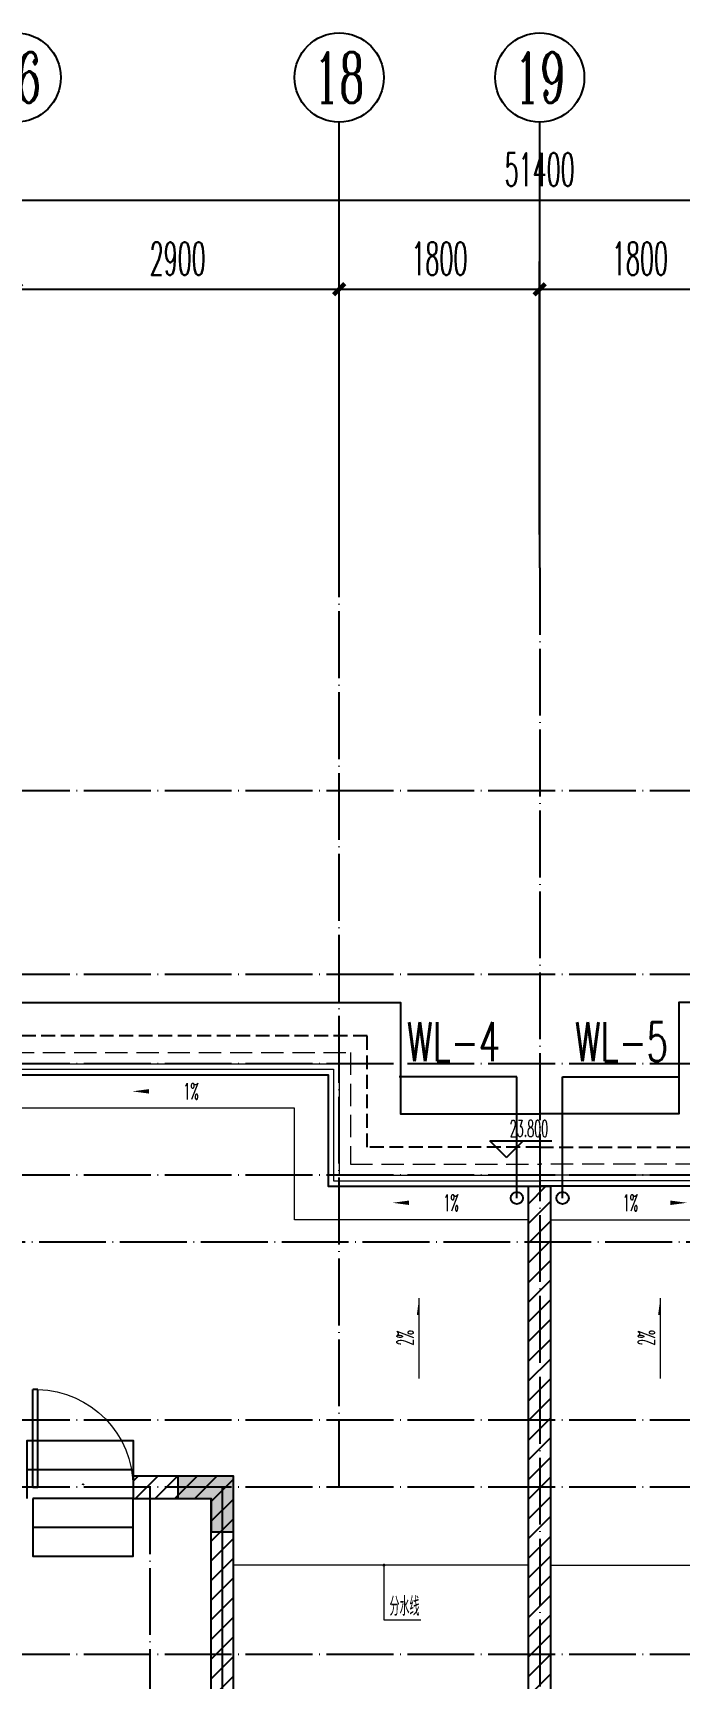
# Model space of a CAD drawing. Extents: x 27938 to 1507990, y 110129 to 923079.
# Drawn here: x 848367 to 854168, y 288797 to 303560 of the extents above; entities that cross this region are included whole.
import ezdxf
from ezdxf.enums import TextEntityAlignment as Align

# ---------------------------------------------------------------- set-up
doc = ezdxf.new("R2010")
doc.units = 0
doc.header["$LTSCALE"] = 1000
doc.header["$MEASUREMENT"] = 0
for name, pattern in [('#P_--_20B1_001_t3$0$DASH', [0.35, 0.25, -0.1]), ('DASH', [0.35, 0.25, -0.1]), ('DOTE', [2.42, 2, -0.2, 0.02, -0.2])]:
    doc.linetypes.add(name, pattern=pattern)
for name, color, linetype in [('----建筑底图', 8, 'Continuous'), ('AXIS', 3, 'Continuous'), ('AXIS_TEXT', 7, 'Continuous'), ('COLU', 7, 'Continuous'), ('DIM_ELEV', 3, 'Continuous'), ('DIM_污水', 2, 'Continuous'), ('DOTE', 1, 'Continuous'), ('PUB_HATCH', 8, 'Continuous'), ('ROOF', 4, 'Continuous'), ('S-砼墙填充', 251, 'Continuous'), ('STAIR', 2, 'Continuous'), ('VPIPE-污水', 2, 'W'), ('WALL', 9, 'Continuous'), ('WINDOW', 4, 'Continuous'), ('WINDOW_TEXT', 7, 'Continuous'), ('看线', 251, 'Continuous')]:
    doc.layers.add(name, color=color, linetype=linetype)
for name, color, linetype, lineweight in [('平面-排水沟', 86, 'Continuous', 15), ('平面-栏杆', 135, 'Continuous', 15), ('平面-看线', 45, 'Continuous', 15)]:
    doc.layers.add(name, color=color, linetype=linetype, lineweight=lineweight)
doc.styles.add('_TCH_AXIS', font='COMPLEX', dxfattribs={"bigfont": 'GBCBIG'})
doc.styles.add('_TCH_DIM', font='SIMPLEX.shx', dxfattribs={"width": 0.7, "bigfont": 'GBCBIG.shx'})
doc.styles.add('_TCH_DIM_T3', font='SIMPLEX.shx', dxfattribs={"width": 0.494118, "bigfont": 'GBCBIG.shx'})
doc.styles.add('_TCH_WINDOW', font='SIMPLEX.shx', dxfattribs={"width": 0.7, "height": 3.5, "bigfont": 'GBCBIG.shx'})
doc.styles.add('_TWT_SERIAL', font='SIMPLEX', dxfattribs={"width": 0.8, "height": 3.5, "bigfont": 'HZTXT'})
doc.styles.add('COMPLEX', font='COMPLEX')
doc.styles.add('DIM_FONT_T3', font='SIMPLEX', dxfattribs={"width": 0.705882, "bigfont": 'GBCBIG'})
doc.styles.get("Standard").update_dxf_attribs({"font": 'gbenor.shx', "bigfont": 'gbcbig.shx'})
doc.linetypes.add('W', pattern='A,3,-0.2,["W",Standard,S=0.25,R=0,X=-0.1,Y=-0.115],-0.2', length=3.4)
doc.dimstyles.new('_TCH_ARCH&&100', dxfattribs={"dimtxt": 297.5, "dimasz": 100, "dimexe": 250, "dimexo": 300, "dimgap": 126.25, "dimtad": 1, "dimdec": 0, "dimzin": 0, "dimdsep": 46, "dimtxsty": '_TCH_DIM_T3', "dimblk": 'ARCHTICK', "dimcen": 0.09, "dimclrt": 4, "dimazin": 2, "dimtfac": 1, "dimtdec": 0, "dimtix": 1, "dimtmove": 2, "dimatfit": 3, "dimfxl": 100, "dimtolj": 1, "dimtzin": 0, "dimarcsym": 0})
pattern_1 = [(45, (0, 89.76), (-88.38838, 88.38838), [])]

# ---------------------------------------------------------------- blocks, each defined once
blk = doc.blocks.new('GDGDGRD')
at = {"layer": 'S-砼墙填充'}
h = blk.add_hatch(color=256, dxfattribs=at)
h.dxf.hatch_style = 1
h.paths.add_polyline_path([(442367, 293015), (442367, 292815), (442667, 292815), (442667, 292515), (442867, 292515), (442867, 293015)])
at = {"layer": 'COLU', "color": 6}
blk.add_lwpolyline([(442367, 293015), (442367, 292815), (442667, 292815), (442667, 292515), (442867, 292515), (442867, 293015)], close=True, dxfattribs=at)
blk = doc.blocks.new('_ArchTick')
at = {"color": 0, "linetype": 'ByBlock', "const_width": 0.4}
blk.add_lwpolyline([(-0.5, -0.5), (0.5, 0.5)], dxfattribs=at)
blk = doc.blocks.new('*D1199')
at = {"layer": 'AXIS', "color": 0, "lineweight": -2}
for p, q in [((13602, -14350), (13602, -11100)), ((65002, -14350), (65002, -11100)), ((13602, -11350), (65002, -11350))]:
    blk.add_line(p, q, dxfattribs=at)
at = {"layer": 'Defpoints', "color": 0}
for p in [(65002, -11350), (13602, -14650), (65002, -14650)]:
    blk.add_point(p, dxfattribs=at)
at = {"layer": 'AXIS', "color": 0, "lineweight": -2, "xscale": 100, "yscale": 100, "zscale": 100, "rotation": 180}
blk.add_blockref('_ArchTick', (13602, -11350), dxfattribs=at)
at = {"layer": 'AXIS', "color": 0, "lineweight": -2, "xscale": 100, "yscale": 100, "zscale": 100}
blk.add_blockref('_ArchTick', (65002, -11350), dxfattribs=at)
at = {"layer": 'AXIS', "color": 4, "insert": (39302, -11075), "char_height": 297.5, "attachment_point": 5, "style": '_TCH_DIM_T3'}
blk.add_mtext('\\A1;51400', dxfattribs=at)
blk = doc.blocks.new('*D1210')
at = {"layer": 'AXIS', "color": 0, "lineweight": -2}
for p, q in [((34602, -14350), (34602, -11900)), ((37502, -14350), (37502, -11900)), ((34602, -12150), (37502, -12150))]:
    blk.add_line(p, q, dxfattribs=at)
at = {"layer": 'Defpoints', "color": 0}
for p in [(37502, -12150), (34602, -14650), (37502, -14650)]:
    blk.add_point(p, dxfattribs=at)
at = {"layer": 'AXIS', "color": 0, "lineweight": -2, "xscale": 100, "yscale": 100, "zscale": 100, "rotation": 180}
blk.add_blockref('_ArchTick', (34602, -12150), dxfattribs=at)
at = {"layer": 'AXIS', "color": 0, "lineweight": -2, "xscale": 100, "yscale": 100, "zscale": 100}
blk.add_blockref('_ArchTick', (37502, -12150), dxfattribs=at)
at = {"layer": 'AXIS', "color": 4, "insert": (36052, -11875), "char_height": 297.5, "attachment_point": 5, "style": '_TCH_DIM_T3'}
blk.add_mtext('\\A1;2900', dxfattribs=at)
blk = doc.blocks.new('*D1211')
at = {"layer": 'AXIS', "color": 0, "lineweight": -2}
for p, q in [((37502, -14350), (37502, -11900)), ((39302, -14350), (39302, -11900)), ((37502, -12150), (39302, -12150))]:
    blk.add_line(p, q, dxfattribs=at)
at = {"layer": 'Defpoints', "color": 0}
for p in [(39302, -12150), (37502, -14650), (39302, -14650)]:
    blk.add_point(p, dxfattribs=at)
at = {"layer": 'AXIS', "color": 0, "lineweight": -2, "xscale": 100, "yscale": 100, "zscale": 100, "rotation": 180}
blk.add_blockref('_ArchTick', (37502, -12150), dxfattribs=at)
at = {"layer": 'AXIS', "color": 0, "lineweight": -2, "xscale": 100, "yscale": 100, "zscale": 100}
blk.add_blockref('_ArchTick', (39302, -12150), dxfattribs=at)
at = {"layer": 'AXIS', "color": 4, "insert": (38402, -11875), "char_height": 297.5, "attachment_point": 5, "style": '_TCH_DIM_T3'}
blk.add_mtext('\\A1;1800', dxfattribs=at)
blk = doc.blocks.new('_AXISO')
at = {"color": 0}
blk.add_circle((0, 0), 0.5, dxfattribs=at)
at = {"layer": 'AXIS_TEXT', "color": 0, "style": 'COMPLEX', "width": 1.041667}
blk.add_attdef('A', text='', height=0.56, dxfattribs=at).set_placement((-0.25, -0.28), (0.25, -0.28), align=Align.FIT)
blk = doc.blocks.new('*D1223')
at = {"layer": 'AXIS', "color": 0, "lineweight": -2}
for p, q in [((39302, -14350), (39302, -11900)), ((41102, -14350), (41102, -11900)), ((39302, -12150), (41102, -12150))]:
    blk.add_line(p, q, dxfattribs=at)
at = {"layer": 'Defpoints', "color": 0}
for p in [(41102, -12150), (39302, -14650), (41102, -14650)]:
    blk.add_point(p, dxfattribs=at)
at = {"layer": 'AXIS', "color": 0, "lineweight": -2, "xscale": 100, "yscale": 100, "zscale": 100, "rotation": 180}
blk.add_blockref('_ArchTick', (39302, -12150), dxfattribs=at)
at = {"layer": 'AXIS', "color": 0, "lineweight": -2, "xscale": 100, "yscale": 100, "zscale": 100}
blk.add_blockref('_ArchTick', (41102, -12150), dxfattribs=at)
at = {"layer": 'AXIS', "color": 4, "insert": (40202, -11875), "char_height": 297.5, "attachment_point": 5, "style": '_TCH_DIM_T3'}
blk.add_mtext('\\A1;1800', dxfattribs=at)
blk = doc.blocks.new('$DorLib2D$00000001')
at = {"color": 0}
for p, q in [((0.45, 0.975), (0.5, 0.975)), ((0.45, 0), (0.45, 0.975)), ((0.5, 0), (0.5, 0.975)), ((0.5, 0), (0.45, 0))]:
    blk.add_line(p, q, dxfattribs=at)
at = {"color": 0, "lineweight": 13}
blk.add_arc((0.475, 0), 0.975, 91.4693, 180, dxfattribs=at)
blk = doc.blocks.new('A$C1B43746D')
at = {"layer": 'PUB_HATCH'}
h = blk.add_hatch(dxfattribs=at)
h.set_pattern_fill('普通砖', color=256, scale=50, style=0)
h.set_pattern_definition(pattern_1)
h.paths.add_polyline_path([(39402.5, -27899.8), (39402.5, -20199.8), (39202.5, -20199.8), (39202.5, -27899.8)])
h = blk.add_hatch(dxfattribs=at)
h.set_pattern_fill('普通砖', color=256, scale=50, style=0)
h.set_pattern_definition(pattern_1)
h.paths.add_polyline_path([(36552.5, -22799.8), (35652.5, -22799.8), (35652.5, -22999.8), (36352.5, -22999.8)])
h = blk.add_hatch(dxfattribs=at)
h.set_pattern_fill('普通砖', color=256, scale=50, style=0)
h.set_pattern_definition(pattern_1)
h.paths.add_polyline_path([(36452.5, -27366.5), (36552.5, -27299.8), (36552.5, -22799.8), (36352.5, -22999.8), (36352.5, -27299.8)])
at = {"layer": '平面-排水沟'}
for points in [[(38219.4, -21203.6), (38219.4, -21353.6), (38199.4, -21353.6)], [(40385.6, -21203.6), (40385.6, -21353.6), (40365.6, -21353.6)]]:
    blk.add_hatch(color=8, dxfattribs=at).paths.add_polyline_path(points)
at = {"layer": 'AXIS', "color": 8}
for p, q in [((37502.5, -14649.8), (37502.5, -10649.8)), ((39302.5, -14649.8), (39302.5, -10649.8))]:
    blk.add_line(p, q, dxfattribs=at)
at = {"layer": 'DIM_ELEV', "color": 8}
for p, q in [((39004, -19940.7), (38854, -19790.7)), ((38854, -19790.7), (39411.6, -19790.7)), ((39004, -19940.7), (39154, -19790.7))]:
    blk.add_line(p, q, dxfattribs=at)
at = {"layer": 'DOTE', "color": 169, "linetype": 'DOTE', "ltscale": 0.3}
for p, q in [((37502.5, -22899.8), (37502.5, -14649.8)), ((39302.5, -14649.8), (39302.5, -31199.8)), ((66302.5, -16649.8), (12302.5, -16649.8)), ((66302.5, -18299.8), (12302.5, -18299.8)), ((66302.5, -19099.8), (12302.5, -19099.8)), ((66302.5, -20099.8), (12302.5, -20099.8)), ((12302.5, -20699.5), (66302.5, -20699.5)), ((66302.5, -22299.8), (12302.5, -22299.8)), ((66302.5, -22899.8), (12302.5, -22899.8)), ((35802.5, -22899.8), (35802.5, -31199.8)), ((66302.5, -24399.8), (12302.5, -24399.8))]:
    blk.add_line(p, q, dxfattribs=at)
at = {"layer": 'DOTE', "color": 169, "ltscale": 0.2}
blk.add_line((36452.5, -22899.8), (36452.5, -27399.8), dxfattribs=at)
at = {"layer": 'ROOF', "color": 8, "ltscale": 0.8}
for points in [[(31202.5, -18549.8), (38052.5, -18549.8), (38052.5, -19549.8), (39302.5, -19549.8)], [(47402.5, -18549.8), (40552.5, -18549.8), (40552.5, -19549.8), (39302.5, -19549.8)], [(31202.5, -19199.8), (37402.5, -19199.8), (37402.5, -20199.8), (39302.5, -20199.8)], [(47402.5, -19199.8), (41202.5, -19199.8), (41202.5, -20199.8), (39302.5, -20199.8)]]:
    blk.add_lwpolyline(points, dxfattribs=at)
at = {"layer": 'STAIR', "color": 8}
blk.add_line((35652.5, -22999.8), (34752.5, -22999.8), dxfattribs=at)
for points in [[(34702.5, -22739.8), (34702.5, -22479.8), (35652.5, -22479.8), (35652.5, -22739.8)], [(34702.5, -22999.8), (34702.5, -22739.8), (35652.5, -22739.8), (35652.5, -22999.8)], [(34752.5, -22999.8), (34752.5, -23259.8), (35652.5, -23259.8), (35652.5, -22999.8)], [(34752.5, -23259.8), (34752.5, -23519.8), (35652.5, -23519.8), (35652.5, -23259.8)]]:
    blk.add_lwpolyline(points, dxfattribs=at)
at = {"layer": 'WALL', "color": 8}
for p, q in [((39202.5, -27899.8), (39202.5, -20199.8)), ((39202.5, -20199.8), (39402.5, -20199.8)), ((39402.5, -27899.8), (39402.5, -20199.8)), ((36552.5, -22799.8), (35652.5, -22799.8)), ((35652.5, -22799.8), (35652.5, -22999.8)), ((36552.5, -27299.8), (36552.5, -22799.8)), ((35652.5, -22999.8), (36352.5, -22999.8)), ((36352.5, -27299.8), (36352.5, -22999.8))]:
    blk.add_line(p, q, dxfattribs=at)
at = {"layer": '平面-排水沟', "color": 8}
for p, q in [((39202.5, -23599.8), (36552.5, -23599.8)), ((37904, -23599.8), (37904, -24089.1)), ((39402.5, -23599.8), (42052.5, -23599.8)), ((37904, -24089.1), (38234.1, -24089.1))]:
    blk.add_line(p, q, dxfattribs=at)
for points in [[(36053.4, -19347.7, 0, 0, 0), (35645.6, -19347.7, 0, 40, 0), (35795.6, -19347.7, 0, 0, 0)], [(38388.4, -20347.6, 0, 0, 0), (37980.5, -20347.6, 0, 40, 0), (38130.5, -20347.6, 0, 0, 0)], [(40216.6, -20347.6, 0, 0, 0), (40624.4, -20347.6, 0, 40, 0), (40474.4, -20347.6, 0, 0, 0)]]:
    blk.add_lwpolyline(points, format="xyseb", dxfattribs=at)
for points in [[(39202.5, -20499.8), (37102.5, -20499.8), (37102.5, -19499.8), (31202.5, -19499.8)], [(39402.5, -20499.8), (41502.5, -20499.8), (41502.5, -19499.8), (47402.5, -19499.8)], [(38219.4, -21923.6), (38219.4, -21203.6)], [(40385.5, -21923.6), (40385.6, -21203.6)]]:
    blk.add_lwpolyline(points, dxfattribs=at)
at = {"layer": '平面-排水沟', "color": 8, "const_width": 13.3}
blk.add_lwpolyline([(37904, -23593.1, 1), (37904, -23606.5, 1)], format="xyb", close=True, dxfattribs=at)
at = {"layer": '平面-栏杆', "color": 8}
for points in [[(31202.5, -19099.8), (37502.5, -19099.8), (37502.5, -20099.8), (39302.5, -20099.8)], [(31202.5, -19149.8), (37452.5, -19149.8), (37452.5, -20149.8), (39302.5, -20149.8)], [(47402.5, -19099.8), (41102.5, -19099.8), (41102.5, -20099.8), (39302.5, -20099.8)], [(47402.5, -19149.8), (41152.5, -19149.8), (41152.5, -20149.8), (39302.5, -20149.8)]]:
    blk.add_lwpolyline(points, dxfattribs=at)
at = {"layer": '平面-看线', "color": 8, "linetype": 'DASH', "ltscale": 0.8}
for points in [[(31202.5, -18999.8), (37602.5, -18999.8), (37602.5, -19999.8), (39302.5, -19999.8)], [(47402.5, -18999.8), (41002.5, -18999.8), (41002.5, -19999.8), (39302.5, -19999.8)]]:
    blk.add_lwpolyline(points, dxfattribs=at)
at = {"layer": '看线', "color": 8, "linetype": '#P_--_20B1_001_t3$0$DASH', "ltscale": 0.5}
for points in [[(39302.5, -19849.8), (37752.5, -19849.8), (37752.5, -18849.8), (31202.5, -18849.8)], [(39302.5, -19849.8), (40852.5, -19849.8), (40852.5, -18849.8), (47402.5, -18849.8)]]:
    blk.add_lwpolyline(points, dxfattribs=at)
at = {"color": 8}
blk.add_blockref('GDGDGRD', (-406314.1, -315815.2), dxfattribs=at)
at = {"layer": 'AXIS', "color": 8}
ref = blk.add_blockref('_AXISO', (34602.5, -10249.8), dxfattribs=dict(at, xscale=800, yscale=800, zscale=800))
ref.add_attrib('A', '16', dxfattribs={"layer": 'AXIS_TEXT', "color": 8, "ltscale": 0.5, "height": 452.55, "style": '_TCH_AXIS', "width": 0.724138}).set_placement((34376.2, -10476.1), (34828.7, -10476.1), align=Align.FIT)
ref = blk.add_blockref('_AXISO', (37502.5, -10249.8), dxfattribs=dict(at, xscale=800, yscale=800, zscale=800))
ref.add_attrib('A', '18', dxfattribs={"layer": 'AXIS_TEXT', "color": 8, "ltscale": 0.5, "height": 452.55, "style": '_TCH_AXIS', "width": 0.724138}).set_placement((37276.2, -10476.1), (37728.7, -10476.1), align=Align.FIT)
ref = blk.add_blockref('_AXISO', (39302.5, -10249.8), dxfattribs=dict(at, xscale=800, yscale=800, zscale=800))
ref.add_attrib('A', '19', dxfattribs={"layer": 'AXIS_TEXT', "color": 8, "ltscale": 0.5, "height": 452.55, "style": '_TCH_AXIS', "width": 0.724138}).set_placement((39076.2, -10476.1), (39528.7, -10476.1), align=Align.FIT)
at = {"layer": 'WINDOW', "color": 8}
ref = blk.add_blockref('$DorLib2D$00000001', (35202.5, -22899.8), dxfattribs=dict(at, xscale=900, yscale=-900, zscale=900, rotation=179.9999999964306))
ref.add_attrib('A', 'BM0922b', (35195.6, -22875.6), dxfattribs={"layer": 'WINDOW_TEXT', "color": 8, "ltscale": 0.5, "height": 4.25, "rotation": 360, "style": '_TCH_WINDOW', "width": 0.494118})
at = {"layer": 'DIM_ELEV', "color": 7, "style": '_TCH_DIM', "width": 0.494118}
blk.add_text('23.800', height=148.75, dxfattribs=at).set_placement((39032.6, -19755.7))
at = {"layer": '平面-排水沟', "color": 7}
for s, height, style, width, p in [('1%', 148.75, '_TCH_DIM', 0.494118, (36103.5, -19422)), ('1%', 148.75, '_TCH_DIM', 0.494118, (38438.4, -20422)), ('1%', 148.75, '_TCH_DIM', 0.494118, (40047.5, -20422)), ('分水线', 168.79, 'DIM_FONT_T3', 0.705882, (37954.7, -24054.1))]:
    blk.add_text(s, height=height, dxfattribs=dict(at, style=style, width=width)).set_placement(p)
at = {"layer": '平面-排水沟', "color": 7, "style": '_TCH_DIM', "width": 0.494118}
for rotation, p in [(90.0006, (38169.3, -21630.1)), (89.9994, (40335.5, -21630.1))]:
    blk.add_text('2%', height=148.75, rotation=rotation, dxfattribs=at).set_placement(p)
at = {"layer": 'AXIS', "color": 8}
for p1, p2, distance, picture, middle in [((13602.5, -14649.8), (65002.5, -14649.8), 3300, '*D1199', (39302.5, -11074.8)), ((34602.5, -14649.8), (37502.5, -14649.8), 2500, '*D1210', (36052.5, -11874.8)), ((37502.5, -14649.8), (39302.5, -14649.8), 2500, '*D1211', (38402.5, -11874.8)), ((39302.5, -14649.8), (41102.5, -14649.8), 2500, '*D1223', (40202.5, -11874.8))]:
    dim = blk.add_aligned_dim(p1=p1, p2=p2, distance=distance, dimstyle='_TCH_ARCH&&100', dxfattribs=at)
    dim.commit()
    dim.dimension.update_dxf_attribs({"geometry": picture, "text_midpoint": middle})

msp = doc.modelspace()

# ---------------------------------------------------------------- block references
at = {"layer": '----建筑底图', "ltscale": 0.5}
msp.add_blockref('A$C1B43746D', (813614.1, 313410.2), dxfattribs=at)

# ---------------------------------------------------------------- next in the draw order: linework, layer by layer
at = {"layer": 'DIM_污水'}
for p, q in [((852711.5, 294193), (851656.2, 294193)), ((852711.5, 293105.4), (852711.5, 294193)), ((853121.7, 293105.4), (853121.7, 294193)), ((853121.7, 294193), (854167.2, 294193))]:
    msp.add_line(p, q, dxfattribs=at)
at = {"layer": 'VPIPE-污水'}
for centre in [(852711.5, 293105.4), (853121.7, 293105.4)]:
    msp.add_circle(centre, 55, dxfattribs=at)

# ---------------------------------------------------------------- next in the draw order: texts
at = {"layer": 'DIM_污水', "color": 7, "style": '_TWT_SERIAL', "width": 0.64}
for s, p in [('WL-4', (851726.2, 294333)), ('WL-5', (853233.2, 294333))]:
    msp.add_text(s, height=350, dxfattribs=at).set_placement(p)

doc.saveas('drawing.dxf')
